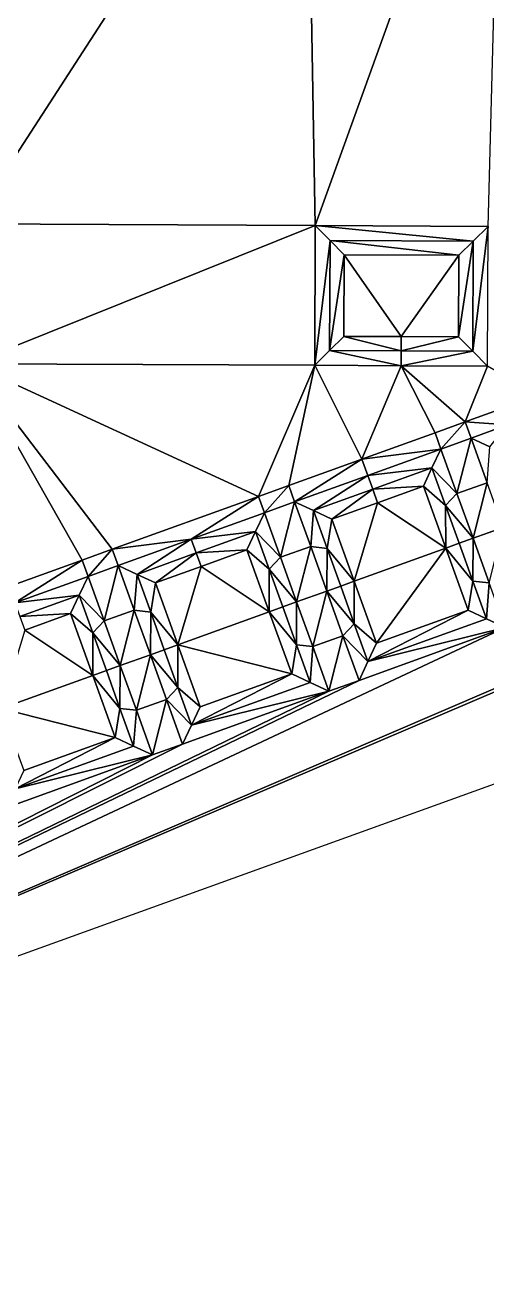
# Model space of a CAD drawing. Header units: metres. Extents: x 241585 to 241700, y 1156640 to 1156774.
# Drawn here: x 241617.42 to 241633.54, y 1156639.64 to 1156683.67 of the extents above; entities that cross this region are included whole.
import ezdxf

# ---------------------------------------------------------------- set-up
doc = ezdxf.new("R2010")
doc.units = ezdxf.units.M
doc.layers.add('_UITGRAVING UNIT 6', color=7, linetype='Continuous')

msp = doc.modelspace()

# ---------------------------------------------------------------- linework, layer by layer
at = {"layer": '_UITGRAVING UNIT 6', "color": 3, "true_color": 0x00ff00}
for points in [[(241627.234, 1156694.79, 29.43), (241615.614, 1156694.843, 29.43), (241615.53, 1156676.724, 29.43)], [(241627.55, 1156676.668, 29.43), (241627.234, 1156694.79, 29.43), (241615.53, 1156676.724, 29.43)], [(241634.064, 1156694.759, 29.43), (241627.234, 1156694.79, 29.43), (241627.55, 1156676.668, 29.43)], [(241633.58, 1156676.641, 29.43), (241634.064, 1156694.759, 29.43), (241627.55, 1156676.668, 29.43)], [(241585.229, 1156639.644, 28.23), (241699.2, 1156680.78, 28.23), (241653.694, 1156668.873, 28.23)], [(241627.55, 1156676.668, 29.43), (241615.53, 1156676.724, 29.43), (241615.508, 1156671.844, 29.43)], [(241627.528, 1156671.788, 29.43), (241627.55, 1156676.668, 29.43), (241615.508, 1156671.844, 29.43)], [(241627.528, 1156671.788, 29.43), (241628.063, 1156676.151, 28.4), (241627.55, 1156676.668, 29.43)], [(241633.063, 1156676.128, 28.4), (241633.58, 1156676.641, 29.43), (241627.55, 1156676.668, 29.43)], [(241628.063, 1156676.151, 28.4), (241633.063, 1156676.128, 28.4), (241627.55, 1156676.668, 29.43)], [(241633.58, 1156676.641, 29.43), (241633.045, 1156672.278, 28.4), (241633.558, 1156671.761, 29.43)], [(241633.063, 1156676.128, 28.4), (241633.045, 1156672.278, 28.4), (241633.58, 1156676.641, 29.43)], [(241628.045, 1156672.301, 28.4), (241628.063, 1156676.151, 28.4), (241627.528, 1156671.788, 29.43)], [(241628.561, 1156675.649, 28.4), (241628.063, 1156676.151, 28.4), (241628.045, 1156672.301, 28.4)], [(241628.063, 1156676.151, 28.4), (241632.561, 1156675.63, 28.4), (241633.063, 1156676.128, 28.4)], [(241628.561, 1156675.649, 28.4), (241632.561, 1156675.63, 28.4), (241628.063, 1156676.151, 28.4)], [(241633.063, 1156676.128, 28.4), (241632.547, 1156672.78, 28.4), (241633.045, 1156672.278, 28.4)], [(241632.561, 1156675.63, 28.4), (241632.547, 1156672.78, 28.4), (241633.063, 1156676.128, 28.4)], [(241628.548, 1156672.799, 28.4), (241628.561, 1156675.649, 28.4), (241628.045, 1156672.301, 28.4)], [(241628.561, 1156675.649, 28.4), (241628.548, 1156672.799, 28.4), (241630.547, 1156672.789, 28.4)], [(241632.561, 1156675.63, 28.4), (241628.561, 1156675.649, 28.4), (241630.547, 1156672.789, 28.4)], [(241632.547, 1156672.78, 28.4), (241632.561, 1156675.63, 28.4), (241630.547, 1156672.789, 28.4)], [(241628.548, 1156672.799, 28.4), (241628.045, 1156672.301, 28.4), (241630.545, 1156672.289, 28.4)], [(241628.548, 1156672.799, 28.4), (241630.545, 1156672.289, 28.4), (241630.547, 1156672.789, 28.4)], [(241630.545, 1156672.289, 28.4), (241632.547, 1156672.78, 28.4), (241630.547, 1156672.789, 28.4)], [(241632.547, 1156672.78, 28.4), (241630.545, 1156672.289, 28.4), (241633.045, 1156672.278, 28.4)], [(241628.045, 1156672.301, 28.4), (241627.528, 1156671.788, 29.43), (241630.543, 1156671.774, 29.43)], [(241630.543, 1156671.774, 29.43), (241630.545, 1156672.289, 28.4), (241628.045, 1156672.301, 28.4)], [(241630.543, 1156671.774, 29.43), (241633.045, 1156672.278, 28.4), (241630.545, 1156672.289, 28.4)], [(241633.045, 1156672.278, 28.4), (241630.543, 1156671.774, 29.43), (241633.558, 1156671.761, 29.43)], [(241615.508, 1156671.844, 29.43), (241614.3, 1156663.14, 29.43), (241619.408, 1156664.983, 29.43)], [(241615.508, 1156671.844, 29.43), (241619.408, 1156664.983, 29.43), (241619.408, 1156664.983, 29.43)], [(241627.528, 1156671.788, 29.43), (241615.508, 1156671.844, 29.43), (241625.569, 1156667.207, 29.43)], [(241615.508, 1156671.844, 29.43), (241619.408, 1156664.983, 29.43), (241620.461, 1156665.363, 29.43)], [(241615.508, 1156671.844, 29.43), (241620.461, 1156665.363, 29.43), (241625.569, 1156667.207, 29.43)], [(241627.528, 1156671.788, 29.43), (241625.569, 1156667.207, 29.43), (241626.622, 1156667.587, 29.43)], [(241627.528, 1156671.788, 29.43), (241625.569, 1156667.207, 29.43), (241625.569, 1156667.207, 29.43)], [(241627.528, 1156671.788, 29.43), (241626.622, 1156667.587, 29.43), (241629.176, 1156668.509, 29.43)], [(241630.543, 1156671.774, 29.43), (241627.528, 1156671.788, 29.43), (241629.176, 1156668.509, 29.43)], [(241631.73, 1156669.43, 29.43), (241630.543, 1156671.774, 29.43), (241629.176, 1156668.509, 29.43)], [(241632.783, 1156669.81, 29.43), (241633.558, 1156671.761, 29.43), (241630.543, 1156671.774, 29.43)], [(241631.73, 1156669.43, 29.43), (241631.73, 1156669.43, 29.43), (241630.543, 1156671.774, 29.43)], [(241631.73, 1156669.43, 29.43), (241632.783, 1156669.81, 29.43), (241630.543, 1156671.774, 29.43)], [(241633.558, 1156671.761, 29.43), (241632.783, 1156669.81, 29.43), (241635.337, 1156670.732, 29.43)], [(241634.264, 1156669.707, 28.23), (241635.337, 1156670.732, 29.43), (241632.783, 1156669.81, 29.43)], [(241631.73, 1156669.43, 29.43), (241631.934, 1156668.866, 28.23), (241632.783, 1156669.81, 29.43)], [(241631.934, 1156668.866, 28.23), (241632.987, 1156669.246, 28.23), (241632.783, 1156669.81, 29.43)], [(241632.783, 1156669.81, 29.43), (241632.987, 1156669.246, 28.23), (241634.264, 1156669.707, 28.23)], [(241632.987, 1156669.246, 28.23), (241633.646, 1156668.936, 27.2), (241634.264, 1156669.707, 28.23)], [(241631.934, 1156668.866, 28.23), (241631.73, 1156669.43, 29.43), (241629.176, 1156668.509, 29.43)], [(241631.73, 1156669.43, 29.43), (241631.934, 1156668.866, 28.23), (241631.73, 1156669.43, 29.43)], [(241632.987, 1156669.246, 28.23), (241631.934, 1156668.866, 28.23), (241632.496, 1156667.307, 28.23)], [(241632.987, 1156669.246, 28.23), (241632.496, 1156667.307, 28.23), (241633.55, 1156667.687, 28.23)], [(241633.646, 1156668.936, 27.2), (241632.987, 1156669.246, 28.23), (241633.55, 1156667.687, 28.23)], [(241652.493, 1156668.528, 28.23), (241585.229, 1156639.644, 28.23), (241653.694, 1156668.873, 28.23)], [(241629.176, 1156668.509, 29.43), (241629.38, 1156667.944, 28.23), (241631.934, 1156668.866, 28.23)], [(241631.624, 1156668.207, 27.2), (241631.934, 1156668.866, 28.23), (241629.38, 1156667.944, 28.23)], [(241631.934, 1156668.866, 28.23), (241631.624, 1156668.207, 27.2), (241632.496, 1156667.307, 28.23)], [(241634.184, 1156662.63, 28.23), (241585.229, 1156639.644, 28.23), (241652.493, 1156668.528, 28.23)], [(241626.622, 1156667.587, 29.43), (241626.826, 1156667.022, 28.23), (241629.176, 1156668.509, 29.43)], [(241629.176, 1156668.509, 29.43), (241626.826, 1156667.022, 28.23), (241629.38, 1156667.944, 28.23)], [(241629.38, 1156667.944, 28.23), (241629.555, 1156667.46, 27.2), (241631.624, 1156668.207, 27.2)], [(241631.323, 1156667.567, 27.2), (241631.624, 1156668.207, 27.2), (241629.555, 1156667.46, 27.2)], [(241631.323, 1156667.567, 27.2), (241632.099, 1156666.89, 27.2), (241631.624, 1156668.207, 27.2)], [(241632.496, 1156667.307, 28.23), (241631.624, 1156668.207, 27.2), (241632.099, 1156666.89, 27.2)], [(241627.485, 1156666.713, 27.2), (241629.38, 1156667.944, 28.23), (241626.826, 1156667.022, 28.23)], [(241629.38, 1156667.944, 28.23), (241627.485, 1156666.713, 27.2), (241629.555, 1156667.46, 27.2)], [(241625.569, 1156667.207, 29.43), (241625.773, 1156666.642, 28.23), (241626.622, 1156667.587, 29.43)], [(241625.773, 1156666.642, 28.23), (241626.826, 1156667.022, 28.23), (241626.622, 1156667.587, 29.43)], [(241628.125, 1156666.412, 27.2), (241629.555, 1156667.46, 27.2), (241627.485, 1156666.713, 27.2)], [(241629.555, 1156667.46, 27.2), (241628.125, 1156666.412, 27.2), (241629.724, 1156666.989, 27.2)], [(241631.323, 1156667.567, 27.2), (241629.555, 1156667.46, 27.2), (241629.724, 1156666.989, 27.2)], [(241629.724, 1156666.989, 27.2), (241632.104, 1156665.403, 27.2), (241631.323, 1156667.567, 27.2)], [(241632.099, 1156666.89, 27.2), (241631.323, 1156667.567, 27.2), (241632.104, 1156665.403, 27.2)], [(241633.059, 1156665.748, 28.23), (241632.496, 1156667.307, 28.23), (241632.099, 1156666.89, 27.2)], [(241632.496, 1156667.307, 28.23), (241633.059, 1156665.748, 28.23), (241633.55, 1156667.687, 28.23)], [(241633.059, 1156665.748, 28.23), (241634.113, 1156666.128, 28.23), (241633.55, 1156667.687, 28.23)], [(241623.219, 1156665.721, 28.23), (241625.569, 1156667.207, 29.43), (241620.461, 1156665.363, 29.43)], [(241625.569, 1156667.207, 29.43), (241623.219, 1156665.721, 28.23), (241625.773, 1156666.642, 28.23)], [(241625.569, 1156667.207, 29.43), (241625.773, 1156666.642, 28.23), (241625.569, 1156667.207, 29.43)], [(241626.826, 1156667.022, 28.23), (241625.773, 1156666.642, 28.23), (241626.335, 1156665.083, 28.23)], [(241626.826, 1156667.022, 28.23), (241626.335, 1156665.083, 28.23), (241627.389, 1156665.463, 28.23)], [(241627.485, 1156666.713, 27.2), (241626.826, 1156667.022, 28.23), (241627.389, 1156665.463, 28.23)], [(241629.724, 1156666.989, 27.2), (241628.125, 1156666.412, 27.2), (241628.906, 1156664.249, 27.2)], [(241628.906, 1156664.249, 27.2), (241632.104, 1156665.403, 27.2), (241629.724, 1156666.989, 27.2)], [(241632.104, 1156665.403, 27.2), (241632.575, 1156665.573, 27.2), (241632.099, 1156666.89, 27.2)], [(241632.575, 1156665.573, 27.2), (241633.059, 1156665.748, 28.23), (241632.099, 1156666.89, 27.2)], [(241625.463, 1156665.983, 27.2), (241625.773, 1156666.642, 28.23), (241623.219, 1156665.721, 28.23)], [(241625.773, 1156666.642, 28.23), (241625.463, 1156665.983, 27.2), (241626.335, 1156665.083, 28.23)], [(241627.389, 1156665.463, 28.23), (241627.961, 1156665.396, 27.2), (241627.485, 1156666.713, 27.2)], [(241628.125, 1156666.412, 27.2), (241627.485, 1156666.713, 27.2), (241627.961, 1156665.396, 27.2)], [(241627.961, 1156665.396, 27.2), (241628.906, 1156664.249, 27.2), (241628.125, 1156666.412, 27.2)], [(241623.219, 1156665.721, 28.23), (241623.394, 1156665.236, 27.2), (241625.463, 1156665.983, 27.2)], [(241625.162, 1156665.343, 27.2), (241625.463, 1156665.983, 27.2), (241623.394, 1156665.236, 27.2)], [(241625.162, 1156665.343, 27.2), (241625.938, 1156664.666, 27.2), (241625.463, 1156665.983, 27.2)], [(241626.335, 1156665.083, 28.23), (241625.463, 1156665.983, 27.2), (241625.938, 1156664.666, 27.2)], [(241634.113, 1156666.128, 28.23), (241633.059, 1156665.748, 28.23), (241633.622, 1156664.189, 28.23)], [(241620.461, 1156665.363, 29.43), (241620.665, 1156664.799, 28.23), (241623.219, 1156665.721, 28.23)], [(241621.324, 1156664.489, 27.2), (241623.219, 1156665.721, 28.23), (241620.665, 1156664.799, 28.23)], [(241623.219, 1156665.721, 28.23), (241621.324, 1156664.489, 27.2), (241623.394, 1156665.236, 27.2)], [(241632.575, 1156665.573, 27.2), (241632.104, 1156665.403, 27.2), (241633.05, 1156664.256, 27.2)], [(241633.059, 1156665.748, 28.23), (241632.575, 1156665.573, 27.2), (241633.05, 1156664.256, 27.2)], [(241633.059, 1156665.748, 28.23), (241633.05, 1156664.256, 27.2), (241633.622, 1156664.189, 28.23)], [(241619.408, 1156664.983, 29.43), (241619.612, 1156664.419, 28.23), (241620.461, 1156665.363, 29.43)], [(241619.612, 1156664.419, 28.23), (241620.665, 1156664.799, 28.23), (241620.461, 1156665.363, 29.43)], [(241621.964, 1156664.189, 27.2), (241623.394, 1156665.236, 27.2), (241621.324, 1156664.489, 27.2)], [(241623.394, 1156665.236, 27.2), (241621.964, 1156664.189, 27.2), (241623.563, 1156664.766, 27.2)], [(241625.162, 1156665.343, 27.2), (241623.394, 1156665.236, 27.2), (241623.563, 1156664.766, 27.2)], [(241623.563, 1156664.766, 27.2), (241625.943, 1156663.18, 27.2), (241625.162, 1156665.343, 27.2)], [(241625.938, 1156664.666, 27.2), (241625.162, 1156665.343, 27.2), (241625.943, 1156663.18, 27.2)], [(241626.898, 1156663.524, 28.23), (241626.335, 1156665.083, 28.23), (241625.938, 1156664.666, 27.2)], [(241626.335, 1156665.083, 28.23), (241626.898, 1156663.524, 28.23), (241627.389, 1156665.463, 28.23)], [(241626.898, 1156663.524, 28.23), (241627.952, 1156663.904, 28.23), (241627.389, 1156665.463, 28.23)], [(241627.389, 1156665.463, 28.23), (241627.952, 1156663.904, 28.23), (241627.961, 1156665.396, 27.2)], [(241627.952, 1156663.904, 28.23), (241628.436, 1156664.079, 27.2), (241627.961, 1156665.396, 27.2)], [(241628.436, 1156664.079, 27.2), (241628.906, 1156664.249, 27.2), (241627.961, 1156665.396, 27.2)], [(241629.687, 1156662.086, 27.2), (241632.104, 1156665.403, 27.2), (241628.906, 1156664.249, 27.2)], [(241629.687, 1156662.086, 27.2), (241632.885, 1156663.24, 27.2), (241632.104, 1156665.403, 27.2)], [(241632.104, 1156665.403, 27.2), (241632.885, 1156663.24, 27.2), (241633.05, 1156664.256, 27.2)], [(241617.058, 1156663.497, 28.23), (241619.408, 1156664.983, 29.43), (241614.3, 1156663.14, 29.43)], [(241619.408, 1156664.983, 29.43), (241617.058, 1156663.497, 28.23), (241619.612, 1156664.419, 28.23)], [(241619.408, 1156664.983, 29.43), (241619.612, 1156664.419, 28.23), (241619.408, 1156664.983, 29.43)], [(241620.665, 1156664.799, 28.23), (241619.612, 1156664.419, 28.23), (241620.174, 1156662.86, 28.23)], [(241620.665, 1156664.799, 28.23), (241620.174, 1156662.86, 28.23), (241621.228, 1156663.24, 28.23)], [(241621.324, 1156664.489, 27.2), (241620.665, 1156664.799, 28.23), (241621.228, 1156663.24, 28.23)], [(241623.563, 1156664.766, 27.2), (241621.964, 1156664.189, 27.2), (241622.745, 1156662.025, 27.2)], [(241622.745, 1156662.025, 27.2), (241625.943, 1156663.18, 27.2), (241623.563, 1156664.766, 27.2)], [(241625.943, 1156663.18, 27.2), (241626.414, 1156663.349, 27.2), (241625.938, 1156664.666, 27.2)], [(241626.414, 1156663.349, 27.2), (241626.898, 1156663.524, 28.23), (241625.938, 1156664.666, 27.2)], [(241619.302, 1156663.76, 27.2), (241619.612, 1156664.419, 28.23), (241617.058, 1156663.497, 28.23)], [(241619.612, 1156664.419, 28.23), (241619.302, 1156663.76, 27.2), (241620.174, 1156662.86, 28.23)], [(241621.228, 1156663.24, 28.23), (241621.8, 1156663.173, 27.2), (241621.324, 1156664.489, 27.2)], [(241621.964, 1156664.189, 27.2), (241621.324, 1156664.489, 27.2), (241621.8, 1156663.173, 27.2)], [(241628.906, 1156664.249, 27.2), (241628.436, 1156664.079, 27.2), (241628.911, 1156662.762, 27.2)], [(241629.687, 1156662.086, 27.2), (241628.906, 1156664.249, 27.2), (241628.911, 1156662.762, 27.2)], [(241632.885, 1156663.24, 27.2), (241633.525, 1156662.939, 27.2), (241633.05, 1156664.256, 27.2)], [(241633.622, 1156664.189, 28.23), (241633.05, 1156664.256, 27.2), (241633.525, 1156662.939, 27.2)], [(241617.058, 1156663.497, 28.23), (241617.233, 1156663.013, 27.2), (241619.302, 1156663.76, 27.2)], [(241619.001, 1156663.12, 27.2), (241619.302, 1156663.76, 27.2), (241617.233, 1156663.013, 27.2)], [(241619.001, 1156663.12, 27.2), (241619.777, 1156662.443, 27.2), (241619.302, 1156663.76, 27.2)], [(241620.174, 1156662.86, 28.23), (241619.302, 1156663.76, 27.2), (241619.777, 1156662.443, 27.2)], [(241621.8, 1156663.173, 27.2), (241622.745, 1156662.025, 27.2), (241621.964, 1156664.189, 27.2)], [(241627.952, 1156663.904, 28.23), (241626.898, 1156663.524, 28.23), (241627.461, 1156661.965, 28.23)], [(241628.514, 1156662.345, 28.23), (241627.952, 1156663.904, 28.23), (241627.461, 1156661.965, 28.23)], [(241628.436, 1156664.079, 27.2), (241627.952, 1156663.904, 28.23), (241628.911, 1156662.762, 27.2)], [(241627.952, 1156663.904, 28.23), (241628.514, 1156662.345, 28.23), (241628.911, 1156662.762, 27.2)], [(241633.525, 1156662.939, 27.2), (241634.184, 1156662.63, 28.23), (241633.622, 1156664.189, 28.23)], [(241626.414, 1156663.349, 27.2), (241625.943, 1156663.18, 27.2), (241626.889, 1156662.033, 27.2)], [(241626.898, 1156663.524, 28.23), (241626.414, 1156663.349, 27.2), (241626.889, 1156662.033, 27.2)], [(241626.898, 1156663.524, 28.23), (241626.889, 1156662.033, 27.2), (241627.461, 1156661.965, 28.23)], [(241619.001, 1156663.12, 27.2), (241617.233, 1156663.013, 27.2), (241617.402, 1156662.542, 27.2)], [(241617.402, 1156662.542, 27.2), (241619.782, 1156660.956, 27.2), (241619.001, 1156663.12, 27.2)], [(241619.777, 1156662.443, 27.2), (241619.001, 1156663.12, 27.2), (241619.782, 1156660.956, 27.2)], [(241620.174, 1156662.86, 28.23), (241620.737, 1156661.301, 28.23), (241621.228, 1156663.24, 28.23)], [(241620.737, 1156661.301, 28.23), (241621.791, 1156661.681, 28.23), (241621.228, 1156663.24, 28.23)], [(241621.228, 1156663.24, 28.23), (241621.791, 1156661.681, 28.23), (241621.8, 1156663.173, 27.2)], [(241621.791, 1156661.681, 28.23), (241622.275, 1156661.856, 27.2), (241621.8, 1156663.173, 27.2)], [(241622.275, 1156661.856, 27.2), (241622.745, 1156662.025, 27.2), (241621.8, 1156663.173, 27.2)], [(241626.724, 1156661.016, 27.2), (241625.943, 1156663.18, 27.2), (241622.745, 1156662.025, 27.2)], [(241625.943, 1156663.18, 27.2), (241626.724, 1156661.016, 27.2), (241626.889, 1156662.033, 27.2)], [(241633.525, 1156662.939, 27.2), (241632.885, 1156663.24, 27.2), (241629.387, 1156661.445, 27.2)], [(241632.885, 1156663.24, 27.2), (241629.687, 1156662.086, 27.2), (241629.387, 1156661.445, 27.2)], [(241633.525, 1156662.939, 27.2), (241629.387, 1156661.445, 27.2), (241634.184, 1156662.63, 28.23)], [(241585.229, 1156639.644, 28.23), (241634.184, 1156662.63, 28.23), (241629.077, 1156660.786, 28.23)], [(241616.584, 1156659.802, 27.2), (241619.782, 1156660.956, 27.2), (241617.402, 1156662.542, 27.2)], [(241620.737, 1156661.301, 28.23), (241620.174, 1156662.86, 28.23), (241619.777, 1156662.443, 27.2)], [(241619.782, 1156660.956, 27.2), (241620.253, 1156661.126, 27.2), (241619.777, 1156662.443, 27.2)], [(241620.253, 1156661.126, 27.2), (241620.737, 1156661.301, 28.23), (241619.777, 1156662.443, 27.2)], [(241628.514, 1156662.345, 28.23), (241629.387, 1156661.445, 27.2), (241628.911, 1156662.762, 27.2)], [(241629.687, 1156662.086, 27.2), (241628.911, 1156662.762, 27.2), (241629.387, 1156661.445, 27.2)], [(241634.184, 1156662.63, 28.23), (241629.387, 1156661.445, 27.2), (241629.077, 1156660.786, 28.23)], [(241622.745, 1156662.025, 27.2), (241622.275, 1156661.856, 27.2), (241622.75, 1156660.539, 27.2)], [(241623.526, 1156659.862, 27.2), (241622.745, 1156662.025, 27.2), (241622.75, 1156660.539, 27.2)], [(241623.526, 1156659.862, 27.2), (241626.724, 1156661.016, 27.2), (241622.745, 1156662.025, 27.2)], [(241626.724, 1156661.016, 27.2), (241627.364, 1156660.716, 27.2), (241626.889, 1156662.033, 27.2)], [(241627.461, 1156661.965, 28.23), (241626.889, 1156662.033, 27.2), (241627.364, 1156660.716, 27.2)], [(241628.023, 1156660.406, 28.23), (241628.514, 1156662.345, 28.23), (241627.461, 1156661.965, 28.23)], [(241628.023, 1156660.406, 28.23), (241629.077, 1156660.786, 28.23), (241628.514, 1156662.345, 28.23)], [(241629.077, 1156660.786, 28.23), (241629.387, 1156661.445, 27.2), (241628.514, 1156662.345, 28.23)], [(241621.791, 1156661.681, 28.23), (241620.737, 1156661.301, 28.23), (241621.3, 1156659.742, 28.23)], [(241622.353, 1156660.122, 28.23), (241621.791, 1156661.681, 28.23), (241621.3, 1156659.742, 28.23)], [(241622.275, 1156661.856, 27.2), (241621.791, 1156661.681, 28.23), (241622.75, 1156660.539, 27.2)], [(241621.791, 1156661.681, 28.23), (241622.353, 1156660.122, 28.23), (241622.75, 1156660.539, 27.2)], [(241627.364, 1156660.716, 27.2), (241628.023, 1156660.406, 28.23), (241627.461, 1156661.965, 28.23)], [(241620.253, 1156661.126, 27.2), (241619.782, 1156660.956, 27.2), (241620.728, 1156659.809, 27.2)], [(241620.737, 1156661.301, 28.23), (241620.253, 1156661.126, 27.2), (241620.728, 1156659.809, 27.2)], [(241620.737, 1156661.301, 28.23), (241620.728, 1156659.809, 27.2), (241621.3, 1156659.742, 28.23)], [(241585.229, 1156639.644, 28.23), (241629.077, 1156660.786, 28.23), (241628.023, 1156660.406, 28.23)], [(241620.563, 1156658.793, 27.2), (241619.782, 1156660.956, 27.2), (241616.584, 1156659.802, 27.2)], [(241619.782, 1156660.956, 27.2), (241620.563, 1156658.793, 27.2), (241620.728, 1156659.809, 27.2)], [(241627.364, 1156660.716, 27.2), (241626.724, 1156661.016, 27.2), (241623.226, 1156659.222, 27.2)], [(241626.724, 1156661.016, 27.2), (241623.526, 1156659.862, 27.2), (241623.226, 1156659.222, 27.2)], [(241627.364, 1156660.716, 27.2), (241623.226, 1156659.222, 27.2), (241628.023, 1156660.406, 28.23)], [(241585.229, 1156639.644, 28.23), (241628.023, 1156660.406, 28.23), (241622.916, 1156658.563, 28.23)], [(241622.353, 1156660.122, 28.23), (241623.226, 1156659.222, 27.2), (241622.75, 1156660.539, 27.2)], [(241623.526, 1156659.862, 27.2), (241622.75, 1156660.539, 27.2), (241623.226, 1156659.222, 27.2)], [(241628.023, 1156660.406, 28.23), (241623.226, 1156659.222, 27.2), (241622.916, 1156658.563, 28.23)], [(241617.365, 1156657.639, 27.2), (241620.563, 1156658.793, 27.2), (241616.584, 1156659.802, 27.2)], [(241620.563, 1156658.793, 27.2), (241621.203, 1156658.492, 27.2), (241620.728, 1156659.809, 27.2)], [(241621.3, 1156659.742, 28.23), (241620.728, 1156659.809, 27.2), (241621.203, 1156658.492, 27.2)], [(241621.862, 1156658.183, 28.23), (241622.353, 1156660.122, 28.23), (241621.3, 1156659.742, 28.23)], [(241621.862, 1156658.183, 28.23), (241622.916, 1156658.563, 28.23), (241622.353, 1156660.122, 28.23)], [(241622.916, 1156658.563, 28.23), (241623.226, 1156659.222, 27.2), (241622.353, 1156660.122, 28.23)], [(241621.203, 1156658.492, 27.2), (241621.862, 1156658.183, 28.23), (241621.3, 1156659.742, 28.23)], [(241585.229, 1156639.644, 28.23), (241622.916, 1156658.563, 28.23), (241621.862, 1156658.183, 28.23)], [(241621.203, 1156658.492, 27.2), (241620.563, 1156658.793, 27.2), (241617.064, 1156656.998, 27.2)], [(241620.563, 1156658.793, 27.2), (241617.365, 1156657.639, 27.2), (241617.064, 1156656.998, 27.2)], [(241621.203, 1156658.492, 27.2), (241617.064, 1156656.998, 27.2), (241621.862, 1156658.183, 28.23)], [(241585.229, 1156639.644, 28.23), (241621.862, 1156658.183, 28.23), (241616.755, 1156656.339, 28.23)], [(241621.862, 1156658.183, 28.23), (241617.064, 1156656.998, 27.2), (241616.755, 1156656.339, 28.23)]]:
    msp.add_3dface(points, dxfattribs=at)

doc.saveas('drawing.dxf')
